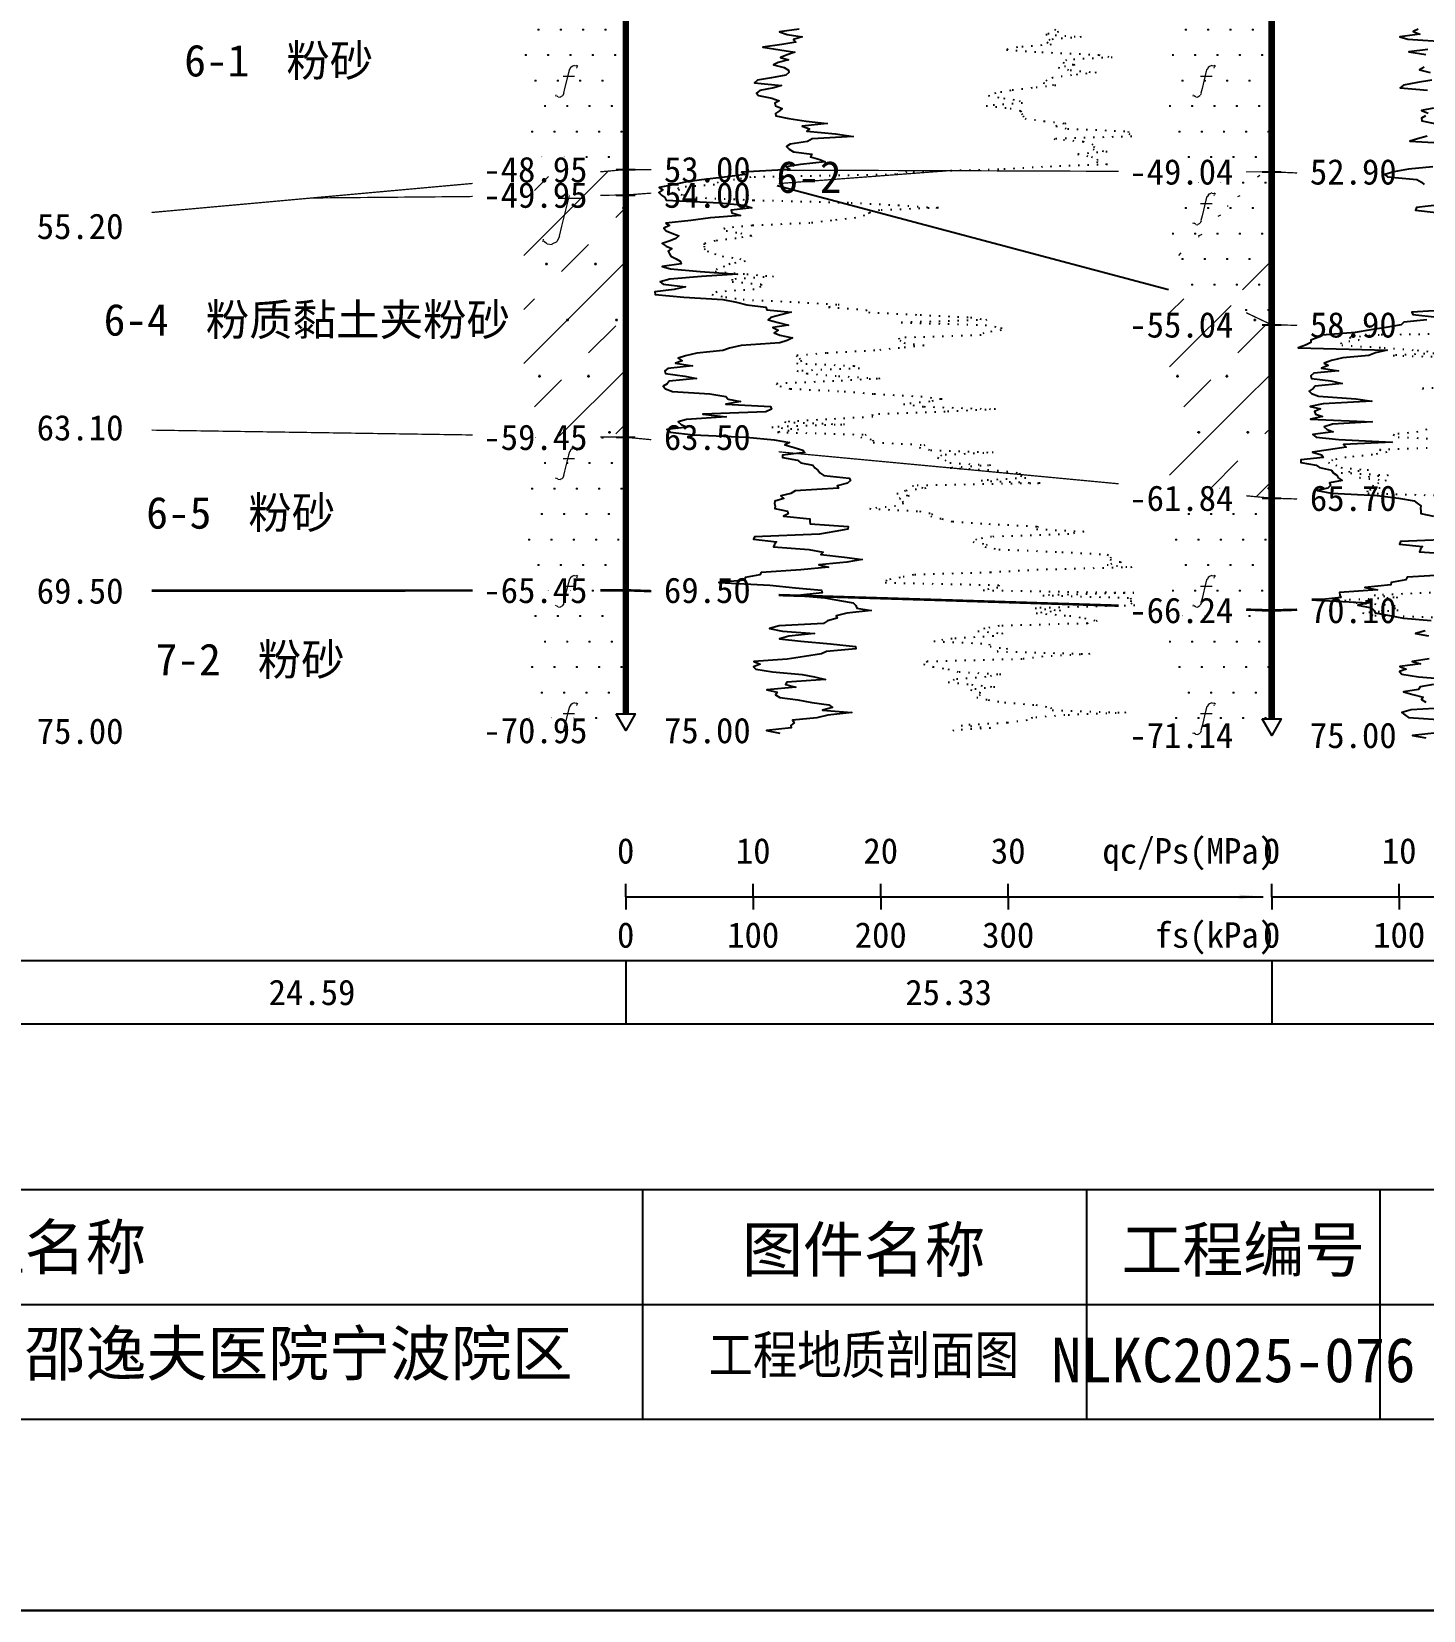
# Model space of a CAD drawing. Extents: x -37 to 3540, y -1485 to 297.
# Drawn here: x 178 to 287.2, y 0 to 123.8 of the extents above; entities that cross this region are included whole.
import ezdxf
from ezdxf.enums import TextEntityAlignment as Align

# ---------------------------------------------------------------- set-up
doc = ezdxf.new("R2010")
doc.units = 0
doc.linetypes.add('DOT', pattern=[6.35, 0, -6.35])
doc.layers.get('0').update_dxf_attribs({"linetype": 'CONTINUOUS'})
for name, color, linetype in [('CURVE', 200, 'CONTINUOUS'), ('FRAME', 7, 'CONTINUOUS'), ('HOLE', 41, 'CONTINUOUS'), ('RULER', 7, 'CONTINUOUS'), ('STRATUM', 241, 'CONTINUOUS')]:
    doc.layers.add(name, color=color, linetype=linetype)
doc.layers.add('HATCH', color=7, linetype='CONTINUOUS', lineweight=13)
doc.styles.add('ST', font='')
doc.styles.get('ST').set_extended_font_data('SimSun')
pattern_1 = [(82.875, (-0.8346, -1.206), (0.0003693, 10.0001764), [0.0893, -80.5337]), (143.13, (-0.7336, -1.2818), (-29.999964, 20.000054), [0.12627, -49.87373]), (172.875, (-0.5564, -1.304), (-70.0002457, 9.9996603), [0.17857, -80.44443]), (206.565, (-0.378, -1.2147), (-9.999705, -9.99969), [0.19954, -22.16046]), (243.435, (-0.2887, -1.0363), (9e-06, -9.999696), [0.19954, -22.16146]), (255.964, (-0.1994, -0.679), (-0.0002, -9.999501), [0.36813, -40.86287]), (255.964, (0.1106, 0.561), (-0.0002, -9.999501), [1.27838, -39.95262]), (255.964, (0.179, 0.835), (-0.0002, -9.999501), [0.28235, -40.94865]), (216.87, (0.3694, 1.0892), (-9.999982, -10.000018), [0.12627, -49.87373]), (243.435, (0.2683, 1.0135), (9e-06, -9.999696), [0.19954, -22.16146]), (206.565, (0.548, 1.1785), (-9.999705, -9.99969), [0.19954, -22.16046]), (172.875, (0.725, 1.1563), (-70.0002457, 9.9996603), [0.17857, -80.44443]), (143.13, (0.826, 1.0806), (-29.999964, 20.000054), [0.12627, -49.87373]), (82.875, (0.815, 0.992), (0.000369, 10.0001764), [0.0893, -80.5337]), (0, (-0.33, 0.34), (0, 10), [0.89286, -9.10714]), (0, (0.025, 0), (1, 2), [0, -1.75]), (0, (0, 0.025), (1, 2), [0, -1.75]), (0, (0, 0), (1, 2), [0, -1.75]), (0, (-0.025, 0), (1, 2), [0, -1.75]), (0, (0, -0.025), (1, 2), [0, -1.75])]
pattern_2 = [(45, (0, 0), (-4.24264, 4.24264), [10, 0]), (45, (1.061, -3.182), (-2.12132, 6.36396), [3, -3])]
pattern_3 = [(82.875, (-1.8361, -2.6533), (0.000812, 22.000388), [0.1964, -177.1742]), (143.13, (-1.614, -2.82), (-65.99992, 44.00012), [0.2778, -109.7222]), (172.875, (-1.224, -2.8687), (-154.00054, 21.999253), [0.3929, -176.9777]), (206.565, (-0.831, -2.672), (-21.99935, -21.9993), [0.439, -48.753]), (243.435, (-0.635, -2.28), (2e-05, -21.99933), [0.439, -48.7552]), (255.964, (-0.4387, -1.494), (-0.00044, -21.9989), [0.8099, -89.8983]), (255.964, (0.2434, 1.2344), (-0.00044, -21.9989), [2.8124, -87.8958]), (255.964, (0.394, 1.837), (-0.00044, -21.9989), [0.6212, -90.087]), (216.87, (0.8126, 2.3963), (-21.99996, -22.00004), [0.2778, -109.7222]), (243.435, (0.59, 2.23), (2e-05, -21.99933), [0.439, -48.7552]), (206.565, (1.205, 2.593), (-21.99935, -21.9993), [0.439, -48.753]), (172.875, (1.595, 2.544), (-154.00054, 21.999253), [0.3929, -176.9777]), (143.13, (1.8173, 2.3772), (-65.99992, 44.00012), [0.2778, -109.7222]), (82.875, (1.793, 2.1823), (0.000812, 22.000388), [0.1964, -177.1742]), (0, (-0.725, 0.748), (0, 22), [1.9643, -20.0357]), (0, (0.055, 0), (2.2, 4.4), [0, -3.85]), (0, (0, 0.055), (2.2, 4.4), [0, -3.85]), (0, (0, 0), (2.2, 4.4), [0, -3.85]), (0, (-0.055, 0), (2.2, 4.4), [0, -3.85]), (0, (0, -0.055), (2.2, 4.4), [0, -3.85])]

# ---------------------------------------------------------------- blocks, each defined once
blk = doc.blocks.new('图签_A3长')
for p, q in [((0, 18), (-380, 18)), ((-222.82, 0), (-222.82, 18)), ((-188, 0), (-188, 18)), ((-165, 0), (-165, 18)), ((-320, 9), (0, 9)), ((-380, 0), (0, 0))]:
    blk.add_line(p, q)
at = {"style": 'ST'}
for s, p in [('工程名称', (-271.3, 13.5)), ('图件名称', (-205.49, 13.3)), ('工程编号', (-175.73, 13.3))]:
    blk.add_text(s, height=3.5, dxfattribs=at).set_placement(p, align=Align.MIDDLE_CENTER)
for tag, p in [('01＿单位名称', (-349.98, 8.36)), ('02＿工程名称', (-271.3, 5.16)), ('04＿工程编号', (-176.51, 4.65)), ('05＿日期', (-35.59, 4.65)), ('06＿图号', (-11.16, 4.91))]:
    blk.add_attdef(tag, text='', height=3.5, dxfattribs=at).set_placement(p, align=Align.MIDDLE_CENTER)
at = {"style": 'ST', "width": 0.85}
blk.add_attdef('03＿图件名称', text='', height=3, dxfattribs=at).set_placement((-205.49, 5.05), align=Align.MIDDLE_CENTER)
blk = doc.blocks.new('Arrow')
for points in [[(-3.984779, 0.348623), (0, 0), (-3.189535, 0)], [(-3.189535, 0), (0, 0), (-3.984779, -0.348623)]]:
    blk.add_solid(points)

msp = doc.modelspace()

# ---------------------------------------------------------------- hatches: boundary and pattern name
at = {"layer": 'HATCH'}
h = msp.add_hatch(dxfattribs=at)
h.set_pattern_fill('FS', color=142, style=0)
h.set_pattern_definition(pattern_1)
h.paths.add_polyline_path([(275.25, 133.24), (267.25, 133.04), (267.25, 112.87), (275.25, 112.84)])
h.paths.add_polyline_path([(243.58, 110), (270.26, 110), (270.26, 114.95), (243.58, 114.95)], flags=9)
h.paths.add_polyline_path([(263.18, 111.35), (272.74, 111.35), (272.74, 114.28), (263.18, 114.28)], flags=9)
h.paths.add_polyline_path([(263.18, 131.75), (272.74, 131.75), (272.74, 134.68), (263.18, 134.68)], flags=9)
h = msp.add_hatch(dxfattribs=at)
h.set_pattern_fill('FS', color=142, style=0)
h.set_pattern_definition(pattern_1)
h.paths.add_polyline_path([(224.59, 132.02), (216.59, 132.14), (216.59, 112.29), (224.59, 113.02)])
h.paths.add_polyline_path([(212.52, 111.53), (222.07, 111.53), (222.07, 114.46), (212.52, 114.46)], flags=9)
h.paths.add_polyline_path([(212.52, 130.53), (222.07, 130.53), (222.07, 133.46), (212.52, 133.46)], flags=9)
h = msp.add_hatch(dxfattribs=at)
h.set_pattern_fill('FZNT', color=32, style=0)
h.set_pattern_definition(pattern_2)
h.paths.add_polyline_path([(224.59, 113.02), (216.59, 112.29), (216.59, 110.94), (224.59, 111.02)])
h.paths.add_polyline_path([(212.52, 109.53), (222.07, 109.53), (222.07, 112.46), (212.52, 112.46)], flags=9)
h.paths.add_polyline_path([(212.52, 111.53), (222.07, 111.53), (222.07, 114.46), (212.52, 114.46)], flags=9)
h = msp.add_hatch(dxfattribs=at)
h.set_pattern_fill('FS', color=142, style=0)
h.set_pattern_definition(pattern_1)
h.paths.add_polyline_path([(275.25, 112.84), (267.25, 112.87), (267.25, 104.65), (275.25, 100.84)])
h.paths.add_polyline_path([(243.58, 110), (270.26, 110), (270.26, 114.95), (243.58, 114.95)], flags=9)
h.paths.add_polyline_path([(263.18, 111.35), (272.74, 111.35), (272.74, 114.28), (263.18, 114.28)], flags=9)
h = msp.add_hatch(dxfattribs=at)
h.set_pattern_fill('SZFT', color=142, scale=2.2, style=0)
h.set_pattern_definition([(45, (0, 0), (-2e-06, 15.39996), [4.3383, -17.4406]), (45, (6.188, 6.223), (-2e-06, 15.39996), [4.3861, -17.3928]), (45, (11.148, 11.181), (-2e-06, 15.39996), [3.98994, -17.78894]), (26.565, (0, 7.7), (15.4, 15.4), [0.2123, -34.22315]), (36.8699, (1.54, 9.24), (15.4, 15.4), [0.43504, -76.56496]), (315, (7.7, 15.347), (15.39996, 3e-06), [0.0727, -21.7062]), (26.565, (7.7, 0), (15.4, 15.4), [0.31845, -34.117]), (26.565, (9.24, 1.54), (15.4, 15.4), [0.2316, -34.2038]), (90, (10.01, 2.31), (-15.4, -1e-06), [0.0633, -15.3367]), (26.565, (10.78, 3.08), (15.4, 15.4), [0.2002, -68.6707]), (36.8699, (12.32, 4.62), (15.4, 15.4), [0.2435, -76.7565]), (45, (13.86, 6.16), (-5e-07, 15.39996), [0.24005, -21.53884]), (315, (15.211, 7.805), (15.39996, 3e-06), [0.0727, -21.7062]), (36.8699, (3.08, 10.78), (15.4, 15.4), [0.2249, -76.7751]), (53.1301, (4.62, 12.32), (30.8, 46.2), [0.29564, -76.70436]), (53.1301, (6.16, 13.86), (30.8, 46.2), [0.27774, -76.72226])])
h.paths.add_polyline_path([(275.25, 112.84), (267.25, 112.87), (267.25, 104.65), (275.25, 100.84)])
h.paths.add_polyline_path([(243.58, 110), (270.26, 110), (270.26, 114.95), (243.58, 114.95)], flags=9)
h.paths.add_polyline_path([(263.18, 111.35), (272.74, 111.35), (272.74, 114.28), (263.18, 114.28)], flags=9)
h = msp.add_hatch(dxfattribs=at)
h.set_pattern_fill('FZNT', color=32, style=0)
h.set_pattern_definition(pattern_2)
h.paths.add_polyline_path([(224.59, 111.02), (216.59, 110.94), (216.59, 92.14), (224.59, 92.02)])
h.paths.add_polyline_path([(212.52, 90.53), (222.07, 90.53), (222.07, 93.46), (212.52, 93.46)], flags=9)
h.paths.add_polyline_path([(212.52, 109.53), (222.07, 109.53), (222.07, 112.46), (212.52, 112.46)], flags=9)
h = msp.add_hatch(dxfattribs=at)
h.set_pattern_fill('FS', color=32, scale=2.2, style=0)
h.set_pattern_definition(pattern_3)
h.paths.add_polyline_path([(224.59, 111.02), (216.59, 110.94), (216.59, 92.14), (224.59, 92.02)])
h.paths.add_polyline_path([(212.52, 90.53), (222.07, 90.53), (222.07, 93.46), (212.52, 93.46)], flags=9)
h.paths.add_polyline_path([(212.52, 109.53), (222.07, 109.53), (222.07, 112.46), (212.52, 112.46)], flags=9)
h = msp.add_hatch(dxfattribs=at)
h.set_pattern_fill('FZNT', color=32, style=0)
h.set_pattern_definition(pattern_2)
h.paths.add_polyline_path([(275.25, 100.84), (267.25, 104.65), (267.25, 87.99), (275.25, 87.24)])
h.paths.add_polyline_path([(263.18, 85.75), (272.74, 85.75), (272.74, 88.68), (263.18, 88.68)], flags=9)
h.paths.add_polyline_path([(263.18, 99.35), (272.74, 99.35), (272.74, 102.28), (263.18, 102.28)], flags=9)
h = msp.add_hatch(dxfattribs=at)
h.set_pattern_fill('FS', color=32, scale=2.2, style=0)
h.set_pattern_definition(pattern_3)
h.paths.add_polyline_path([(275.25, 100.84), (267.25, 104.65), (267.25, 87.99), (275.25, 87.24)])
h.paths.add_polyline_path([(263.18, 85.75), (272.74, 85.75), (272.74, 88.68), (263.18, 88.68)], flags=9)
h.paths.add_polyline_path([(263.18, 99.35), (272.74, 99.35), (272.74, 102.28), (263.18, 102.28)], flags=9)
h = msp.add_hatch(dxfattribs=at)
h.set_pattern_fill('FS', color=142, style=0)
h.set_pattern_definition(pattern_1)
h.paths.add_polyline_path([(224.59, 92.02), (216.59, 92.14), (216.59, 80.01), (224.59, 80.02)])
h.paths.add_polyline_path([(212.52, 78.53), (222.07, 78.53), (222.07, 81.46), (212.52, 81.46)], flags=9)
h.paths.add_polyline_path([(212.52, 90.53), (222.07, 90.53), (222.07, 93.46), (212.52, 93.46)], flags=9)
h = msp.add_hatch(dxfattribs=at)
h.set_pattern_fill('FS', color=142, style=0)
h.set_pattern_definition(pattern_1)
h.paths.add_polyline_path([(275.25, 87.24), (267.25, 87.99), (267.25, 78.69), (275.25, 78.44)])
h.paths.add_polyline_path([(263.18, 76.95), (272.74, 76.95), (272.74, 79.88), (263.18, 79.88)], flags=9)
h.paths.add_polyline_path([(263.18, 85.75), (272.74, 85.75), (272.74, 88.68), (263.18, 88.68)], flags=9)
h = msp.add_hatch(dxfattribs=at)
h.set_pattern_fill('FS', color=142, style=0)
h.set_pattern_definition(pattern_1)
h.paths.add_polyline_path([(224.59, 80.02), (216.59, 80.01), (216.59, 69.02), (224.59, 69.02), (223.84, 70.32), (224.59, 70.32)])
h.paths.add_polyline_path([(212.52, 67.53), (222.07, 67.53), (222.07, 70.46), (212.52, 70.46)], flags=9)
h.paths.add_polyline_path([(212.52, 78.53), (222.07, 78.53), (222.07, 81.46), (212.52, 81.46)], flags=9)
h = msp.add_hatch(dxfattribs=at)
h.set_pattern_fill('FS', color=142, style=0)
h.set_pattern_definition(pattern_1)
h.paths.add_polyline_path([(275.25, 78.44), (267.25, 78.69), (267.25, 68.64), (275.25, 68.64), (274.5, 69.94), (275.25, 69.94)])
h.paths.add_polyline_path([(263.19, 67.15), (272.74, 67.15), (272.74, 70.07), (263.19, 70.07)], flags=9)
h.paths.add_polyline_path([(263.18, 76.95), (272.74, 76.95), (272.74, 79.88), (263.18, 79.88)], flags=9)

# ---------------------------------------------------------------- linework, layer by layer
at = {"layer": 'CURVE', "color": 30, "linetype": 'Continuous'}
for points in [[(238.2, 124.02), (236.64, 123.82), (237.26, 123.62), (238.43, 123.42), (237.76, 123.22), (237.94, 123.02), (236.84, 122.82), (235.34, 122.62), (236.69, 122.42), (237.85, 122.22), (237.24, 122.02), (236.72, 121.82), (237.37, 121.62), (236.55, 121.42), (236.18, 121.22), (237.03, 121.02), (237.37, 120.82), (237.38, 120.62), (237.14, 120.42), (236.02, 120.22), (234.93, 120.02), (234.68, 119.82), (236.8, 119.62), (236.2, 119.42), (235.1, 119.22), (234.85, 119.02), (235, 118.82), (236.04, 118.62), (236.62, 118.42), (236.28, 118.22), (236.33, 118.02), (236.87, 117.82), (236.66, 117.62), (236.33, 117.42), (236.36, 117.22), (237.38, 117.02), (238.75, 116.82), (240.4, 116.62), (238.42, 116.42), (239.01, 116.22), (238.79, 116.02), (241.03, 115.82), (242.43, 115.62), (239.2, 115.42), (238.85, 115.22), (237.48, 115.02), (237.21, 114.82), (237.41, 114.62), (237.76, 114.42), (239.19, 114.22), (239.08, 114.02), (239.82, 113.82), (240.24, 113.62), (238.31, 113.42), (237.18, 113.22), (237.46, 113.02), (233.67, 112.82), (233.97, 112.62), (232.33, 112.42), (230.54, 112.22), (229.24, 112.02), (228.29, 111.82), (227.22, 111.62), (227.49, 111.42), (227.18, 111.22), (227.4, 111.02), (227.65, 110.82), (227.77, 110.62), (231.96, 110.42), (233.88, 110.22), (234.49, 110.02), (232.86, 109.82), (232.92, 109.62), (233.59, 109.42), (231.24, 109.22), (229.7, 109.02), (227.73, 108.82), (228.03, 108.62), (227.57, 108.42), (227.77, 108.22), (228.2, 108.02), (228.75, 107.82), (228.53, 107.62), (228.07, 107.42), (227.44, 107.22), (227.76, 107.02), (228.22, 106.82), (227.93, 106.62), (228.02, 106.42), (228.12, 106.22), (228.54, 106.02), (228.85, 105.82), (228.93, 105.62), (227.44, 105.42), (228.1, 105.22), (230.43, 105.02), (233.35, 104.82), (230.54, 104.62), (228.05, 104.42), (227.29, 104.22), (227.53, 104.02), (229.29, 103.82), (228.39, 103.62), (226.87, 103.42), (226.9, 103.22), (229.14, 103.02), (232.22, 102.82), (233.27, 102.62), (234.08, 102.42), (235.59, 102.22), (235.67, 102.02), (237.57, 101.82), (236.75, 101.62), (235.96, 101.42), (235.75, 101.22), (236.54, 101.02), (237.37, 100.82), (236.14, 100.62), (236.55, 100.42), (236.22, 100.22), (236.67, 100.02), (237.67, 99.82), (237.25, 99.62), (236.67, 99.42), (233.64, 99.22), (232.73, 99.02), (232.2, 98.82), (230.16, 98.62), (229.28, 98.42), (228.71, 98.22), (229.01, 98.02), (228.5, 97.82), (229.82, 97.62), (227.89, 97.42), (227.65, 97.22), (227.71, 97.02), (229.22, 96.82), (230.13, 96.62), (227.99, 96.42), (227.85, 96.22), (227.54, 96.02), (227.71, 95.82), (228.25, 95.62), (231.2, 95.42), (232.45, 95.22), (232.63, 95.02), (233.6, 94.82), (232.43, 94.62), (235.94, 94.42), (236.03, 94.22), (235.57, 94.02), (230.63, 93.82), (232.47, 93.62), (229.36, 93.42), (228.71, 93.22), (228.95, 93.02), (229.42, 92.82), (227.82, 92.62), (228.07, 92.42), (229.87, 92.22), (234.05, 92.02), (236.22, 91.82), (237.43, 91.62), (237.06, 91.42), (237.8, 91.22), (238.49, 91.02), (238.64, 90.82), (236.88, 90.62), (236.89, 90.42), (238.07, 90.22), (238.33, 90.02), (239.27, 89.82), (239.42, 89.62), (239.69, 89.42), (239.81, 89.22), (240.13, 89.02), (242.12, 88.82), (242.21, 88.62), (241.99, 88.42), (241.17, 88.22), (241.28, 88.02), (237.87, 87.82), (237.54, 87.62), (236.76, 87.42), (236.99, 87.22), (236.29, 87.02), (236.25, 86.82), (236.3, 86.62), (236.28, 86.42), (237.28, 86.22), (237.32, 86.02), (236.97, 85.82), (239.03, 85.62), (239.03, 85.42), (239.05, 85.22), (242.03, 85.02), (242.01, 84.82), (241, 84.62), (239.8, 84.42), (234.69, 84.22), (234.62, 84.02), (236.42, 83.82), (236.27, 83.62), (236.19, 83.42), (238.94, 83.22), (240.08, 83.02), (239.9, 82.82), (241.75, 82.62), (243.13, 82.42), (241.93, 82.22), (239.73, 82.02), (240.5, 81.82), (238.32, 81.62), (235.22, 81.42), (235.12, 81.22), (233.96, 81.02), (233.94, 80.82), (231.9, 80.62), (235.89, 80.42), (237.9, 80.22), (239.94, 80.02), (240.01, 79.82), (238.1, 79.62), (240.2, 79.42), (241.35, 79.22), (242.42, 79.02), (242.64, 78.82), (242.72, 78.62), (243.83, 78.42), (241.94, 78.22), (241.1, 78.02), (241.18, 77.82), (240.41, 77.62), (240.09, 77.42), (236.62, 77.22), (235.87, 77.02), (236.89, 76.82), (239.39, 76.62), (237.39, 76.42), (236.64, 76.22), (238.32, 76.02), (240.65, 75.82), (242.62, 75.62), (242.63, 75.42), (240.34, 75.22), (239.95, 75.02), (238.6, 74.82), (237.26, 74.62), (234.63, 74.42), (235.14, 74.22), (234.61, 74.02), (234.8, 73.82), (236.1, 73.62), (238.44, 73.42), (239.39, 73.22), (240.27, 73.02), (237.23, 72.82), (237.11, 72.62), (237.93, 72.42), (235.67, 72.22), (236.47, 72.02), (236.35, 71.82), (236.68, 71.62), (238.1, 71.42), (239.19, 71.22), (240.52, 71.02), (240.8, 70.82), (240.03, 70.62), (242.32, 70.42), (240.44, 70.22), (239.57, 70.02), (237.67, 69.82), (237.79, 69.62), (237.54, 69.42), (237.57, 69.22), (235.63, 69.02), (236.67, 68.82)], [(286.73, 124.04), (286.36, 123.84), (286.86, 123.64), (285.3, 123.44), (285.92, 123.24), (289.09, 123.04)], [(287.5, 122.44), (286, 122.24), (287.35, 122.04)], [(287.21, 121.04), (286.84, 120.84), (287.69, 120.64)], [(287.8, 120.04), (286.68, 119.84), (285.59, 119.64), (285.34, 119.44), (287.46, 119.24)], [(287.94, 117.84), (286.99, 117.64), (287.53, 117.44)], [(287.32, 117.24), (286.99, 117.04), (287.02, 116.84), (288.04, 116.64)], [(287.45, 115.64), (286.69, 115.44), (286.09, 115.24), (289.86, 115.04)], [(287.9, 113.24), (285.97, 113.04), (284.84, 112.84), (284.12, 112.64), (284.33, 112.44), (286.63, 112.24), (286.99, 112.04), (287.2, 111.84)], [(288.43, 110.24), (286.62, 110.04), (286.54, 109.84), (288.15, 109.64)], [(289.74, 102.04), (286.25, 101.84), (286.33, 101.64), (288.23, 101.44)], [(287.41, 101.24), (285.62, 101.04), (285.41, 100.84), (284.2, 100.64), (283.03, 100.44), (281.8, 100.24), (279.21, 100.04), (278.88, 99.84), (278.33, 99.64), (278.33, 99.44), (277.91, 99.24), (277.33, 99.04), (284.3, 98.84), (283.39, 98.64), (282.86, 98.44), (280.82, 98.24), (279.94, 98.04), (279.37, 97.84), (279.67, 97.64), (279.16, 97.44), (280.48, 97.24), (278.55, 97.04), (278.31, 96.84), (278.37, 96.64), (279.88, 96.44), (280.79, 96.24), (278.65, 96.04), (278.51, 95.84), (278.2, 95.64), (278.37, 95.44), (278.91, 95.24), (281.86, 95.04), (283.11, 94.84), (279.29, 94.64), (278.26, 94.44), (279.09, 94.24), (278.6, 94.04), (278.69, 93.84), (279.23, 93.64), (278.29, 93.44), (283.13, 93.24), (280.02, 93.04), (279.37, 92.84), (279.61, 92.64), (280.08, 92.44), (278.48, 92.24), (278.73, 92.04), (280.53, 91.84), (284.71, 91.64), (280.88, 91.44), (281.09, 91.24), (279.72, 91.04), (278.46, 90.84), (279.15, 90.64), (279.3, 90.44), (277.54, 90.24), (277.55, 90.04), (278.73, 89.84), (278.99, 89.64), (279.93, 89.44), (280.08, 89.24), (280.35, 89.04), (280.47, 88.84), (280.79, 88.64), (279.78, 88.44), (279.87, 88.24), (279.65, 88.04), (278.83, 87.84), (279.94, 87.64), (283.53, 87.44), (285.2, 87.24), (286.42, 87.04), (286.65, 86.84), (286.95, 86.64), (286.91, 86.44), (286.96, 86.24), (286.94, 86.04), (287.94, 85.84)], [(290.46, 84.04), (285.35, 83.84), (285.28, 83.64), (287.08, 83.44), (286.93, 83.24), (286.85, 83.04), (289.6, 82.84)], [(288.98, 81.24), (285.88, 81.04), (285.78, 80.84), (284.62, 80.64), (284.6, 80.44), (282.56, 80.24), (283.55, 80.04), (280.56, 79.84), (280.6, 79.64), (280.67, 79.44), (278.76, 79.24), (282.86, 79.04), (282.01, 78.84), (283.08, 78.64), (283.3, 78.44), (283.38, 78.24), (284.49, 78.04), (285.6, 77.84), (287.76, 77.64)], [(287.28, 76.84), (286.53, 76.64), (287.55, 76.44)], [(287.61, 74.64), (286.26, 74.44), (286.92, 74.24), (285.29, 74.04), (285.8, 73.84), (285.27, 73.64), (285.46, 73.44), (286.76, 73.24), (289.1, 73.04)], [(287.93, 72.64), (286.89, 72.44), (286.77, 72.24), (285.59, 72.04), (286.33, 71.84), (287.13, 71.64), (287.01, 71.44), (287.34, 71.24)], [(289.85, 70.84), (286.18, 70.64), (285.46, 70.44), (285.69, 70.24), (285.98, 70.04), (289.1, 69.84)], [(288.23, 68.84), (286.29, 68.64), (287.33, 68.44)]]:
    msp.add_lwpolyline(points, dxfattribs=at)
at = {"layer": 'CURVE', "color": 100, "linetype": 'DOT', "ltscale": 0.1}
for points in [[(258.22, 124.02), (258.52, 123.82), (257.55, 123.62), (260.3, 123.42), (257.85, 123.22), (257.63, 123.02), (257.96, 122.82), (255.31, 122.62), (254.46, 122.42), (257.22, 122.22), (261.67, 122.02), (262.75, 121.82), (259.15, 121.62), (258.88, 121.42), (259.82, 121.22), (258.51, 121.02), (259.45, 120.82), (261.49, 120.62), (259.56, 120.42), (258.09, 120.22), (257.62, 120.02), (257.33, 119.82), (258.33, 119.62), (256.47, 119.42), (254.8, 119.22), (253.62, 119.02), (253.02, 118.82), (254.22, 118.62), (255.45, 118.42), (255.71, 118.22), (252.86, 118.02), (254.73, 117.82), (255.56, 117.62), (255.66, 117.42), (255.75, 117.22), (255.91, 117.02), (257.4, 116.82), (259.11, 116.62), (258.33, 116.42), (259.23, 116.22), (264, 116.02), (264.04, 115.82), (264.29, 115.62), (258.18, 115.42), (260.46, 115.22), (261.15, 115.02), (261.34, 114.82), (261.24, 114.62), (262.35, 114.42), (260.02, 114.22), (261.11, 114.02), (261.61, 113.82), (261.51, 113.62), (262.38, 113.42), (257.29, 113.22), (253.84, 113.02), (246.65, 112.82), (245.78, 112.62), (234.41, 112.42), (233.13, 112.22), (231.85, 112.02), (231.55, 111.82), (228.67, 111.62), (228.81, 111.42), (228.2, 111.22), (229.11, 111.02), (230.1, 110.82), (234.62, 110.62), (242.26, 110.42), (245.97, 110.22), (249.12, 110.02), (244.49, 109.82), (243.69, 109.62), (243.32, 109.42), (242.6, 109.22), (240.72, 109.02), (239.04, 108.82), (234.51, 108.62), (232.29, 108.42), (232.47, 108.22), (233.61, 108.02), (234.49, 107.82), (233.25, 107.62), (231.6, 107.42), (230.74, 107.22), (230.74, 107.02), (230.73, 106.82), (230.99, 106.62), (231.56, 106.42), (232.16, 106.22), (233.53, 106.02), (233.95, 105.82), (232.78, 105.62), (232.33, 105.42), (231.76, 105.22), (231.61, 105.02), (234.1, 104.82), (236.19, 104.62), (232.95, 104.42), (232.94, 104.22), (235.22, 104.02), (235.18, 103.82), (234.66, 103.62), (231.76, 103.42), (231.34, 103.22), (232.42, 103.02), (233.79, 102.82), (238.12, 102.62), (241.34, 102.42), (240.49, 102.22), (243.44, 102.02), (243.63, 101.82), (247.68, 101.62), (251.63, 101.42), (252.92, 101.22), (246.19, 101.02), (252.78, 100.82), (254.03, 100.62), (254.03, 100.42), (252.68, 100.22), (252.46, 100.02), (246.02, 99.82), (246.08, 99.62), (246.4, 99.42), (248, 99.22), (246.07, 99.02), (244.13, 98.82), (240.32, 98.62), (237.95, 98.42), (238.22, 98.22), (238.39, 98.02), (237.99, 97.82), (242.48, 97.62), (242.92, 97.42), (238.02, 97.22), (238.81, 97.02), (241.29, 96.82), (244.52, 96.62), (240.92, 96.42), (236.38, 96.22), (236.68, 96.02), (237.52, 95.82), (241.73, 95.62), (244.07, 95.42), (247.73, 95.22), (249.41, 95.02), (248.43, 94.82), (246.38, 94.62), (247.97, 94.42), (253.59, 94.22), (249.65, 94.02), (243.92, 93.82), (243.98, 93.62), (240.37, 93.42), (237.04, 93.22), (241.76, 93.02), (236.05, 92.82), (238.13, 92.62), (236.5, 92.42), (243.45, 92.22), (243.02, 92.02), (243.97, 91.82), (244, 91.62), (248.05, 91.42), (247.61, 91.22), (248.49, 91.02), (253.42, 90.82), (249.36, 90.62), (249.04, 90.42), (249.61, 90.22), (250.02, 90.02), (253.19, 89.82), (250.04, 89.62), (253.72, 89.42), (255.47, 89.22), (255.56, 89.02), (255.97, 88.82), (252.47, 88.62), (257.09, 88.42), (247.07, 88.22), (248.13, 88.02), (246.54, 87.82), (245.86, 87.62), (246.82, 87.42), (246.06, 87.22), (246.31, 87.02), (246.37, 86.82), (245.76, 86.62), (243.71, 86.42), (247.64, 86.22), (248.66, 86.02), (248.51, 85.82), (249.39, 85.62), (250.22, 85.42), (253.06, 85.22), (256.94, 85.02), (256.8, 84.82), (260.52, 84.62), (259.35, 84.42), (253.29, 84.22), (252.11, 84.02), (251.83, 83.82), (252.94, 83.62), (252.75, 83.42), (253.86, 83.22), (258.79, 83.02), (262.36, 82.82), (262.64, 82.62), (262.56, 82.42), (263.45, 82.22), (262.34, 82.02), (264.28, 81.82), (256.94, 81.62), (253.21, 81.42), (247.16, 81.22), (246.11, 81.02), (245.06, 80.82), (244.94, 80.62), (253.85, 80.42), (253.78, 80.22), (252.63, 80.02), (264.45, 79.82), (257.31, 79.62), (264.19, 79.42), (264.2, 79.22), (264.21, 79.02), (264.51, 78.82), (256.71, 78.62), (258.69, 78.42), (256.78, 78.22), (259.4, 78.02), (260.57, 77.82), (261.57, 77.62), (260.8, 77.42), (253.88, 77.22), (252.75, 77.02), (252.21, 76.82), (254.17, 76.62), (253.43, 76.42), (250.2, 76.22), (248.75, 76.02), (253.1, 75.82), (253.16, 75.62), (254.52, 75.42), (253.71, 75.22), (260.98, 75.02), (257.31, 74.82), (255.67, 74.62), (248.24, 74.42), (247.95, 74.22), (248.69, 74.02), (249.86, 73.82), (250.73, 73.62), (254.01, 73.42), (252.84, 73.22), (250.35, 73.02), (249.89, 72.82), (251.71, 72.62), (253.54, 72.42), (251.64, 72.22), (252.35, 72.02), (252.39, 71.82), (252.12, 71.62), (253.02, 71.42), (254.3, 71.22), (256.76, 71.02), (257.92, 70.82), (258.04, 70.62), (263.8, 70.42), (259.04, 70.22), (256.49, 70.02), (256.08, 69.82), (254.53, 69.62), (250.9, 69.42), (253.2, 69.22), (250.33, 69.02), (249.71, 68.82)], [(295.69, 100.24), (283.69, 100.04), (281.34, 99.84), (282.12, 99.64), (280.68, 99.44), (280.74, 99.24), (284.06, 99.04), (286.66, 98.84), (288.73, 98.64), (284.79, 98.44), (290.98, 98.24)], [(291.58, 96.04), (287.04, 95.84), (287.34, 95.64)], [(287.42, 92.64), (286.71, 92.44), (284.79, 92.24), (285.16, 92.04), (289.11, 91.84)], [(289.66, 91.24), (283.71, 91.04), (284.27, 90.84), (283.15, 90.64), (281.08, 90.44), (280.02, 90.24), (279.7, 90.04), (280.27, 89.84), (280.68, 89.64), (282.85, 89.44), (280.7, 89.24), (284.38, 89.04), (282.13, 88.84), (284.22, 88.64), (283.63, 88.44), (283.13, 88.24), (283.75, 88.04), (282.73, 87.84), (282.79, 87.64), (288.8, 87.44)], [(288.44, 79.84), (283.29, 79.64), (285.11, 79.44), (280.97, 79.24), (281.85, 79.04), (284.86, 78.84), (284.87, 78.64), (285.17, 78.44), (282.37, 78.24), (283.35, 78.04), (290.44, 77.84)]]:
    msp.add_lwpolyline(points, dxfattribs=at)
at = {"layer": 'FRAME', "linetype": 'Continuous'}
msp.add_line((-17.39, 15), (400, 15), dxfattribs=at)
at = {"layer": 'FRAME', "color": 245, "linetype": 'Continuous'}
for p, q in [((-37.39, 0), (468.75, 0)), ((602.01, 0), (-37.39, 0))]:
    msp.add_line(p, q, dxfattribs=at)
at = {"layer": 'HOLE', "linetype": 'Continuous', "const_width": 0.5}
for points in [[(224.59, 219.02), (224.59, 70.32)], [(275.25, 218.64), (275.25, 69.94)]]:
    msp.add_lwpolyline(points, dxfattribs=at)
at = {"layer": 'HOLE', "linetype": 'Continuous'}
for points in [[(223.84, 113.02), (225.34, 113.02)], [(274.5, 112.84), (276, 112.84)], [(223.84, 111.02), (225.34, 111.02)], [(274.5, 100.84), (276, 100.84)], [(223.84, 92.02), (225.34, 92.02)], [(274.5, 87.24), (276, 87.24)], [(223.84, 80.02), (225.34, 80.02)], [(274.5, 78.44), (276, 78.44)]]:
    msp.add_lwpolyline(points, dxfattribs=at)
for points in [[(223.84, 70.32), (225.34, 70.32), (224.59, 69.02)], [(274.5, 69.94), (276, 69.94), (275.25, 68.64)]]:
    msp.add_lwpolyline(points, close=True, dxfattribs=at)
at = {"layer": 'RULER', "linetype": 'Continuous'}
for points in [[(224.59, 55.98), (224.59, 56.98)], [(234.59, 55.98), (234.59, 56.98)], [(244.59, 55.98), (244.59, 56.98)], [(254.59, 55.98), (254.59, 56.98)], [(275.25, 55.98), (275.25, 56.98)], [(285.25, 55.98), (285.25, 56.98)], [(224.59, 55.98), (274.59, 55.98)], [(224.59, 55.98), (224.59, 54.98)], [(234.59, 55.98), (234.59, 54.98)], [(244.59, 55.98), (244.59, 54.98)], [(254.59, 55.98), (254.59, 54.98)], [(275.25, 55.98), (315.25, 55.98)], [(275.25, 55.98), (275.25, 54.98)], [(285.25, 55.98), (285.25, 54.98)], [(175.4, 50.98), (224.59, 50.98), (224.59, 45.98), (175.4, 45.98)], [(224.59, 50.98), (275.25, 50.98), (275.25, 45.98), (224.59, 45.98)], [(275.25, 50.98), (333.11, 50.98), (333.11, 45.98), (275.25, 45.98)]]:
    msp.add_lwpolyline(points, dxfattribs=at)
at = {"layer": 'STRATUM', "linetype": 'Continuous'}
for points, const_width in [([(222.59, 112.84), (224.59, 113.02), (226.59, 113.01)], 0.1), ([(236.59, 112.97), (249.92, 112.93), (263.25, 112.88)], 0.1), ([(236.59, 111.92), (237.25, 111.97), (249.92, 112.93)], 0.1), ([(273.25, 112.84), (275.25, 112.84), (277.25, 112.75)], 0.1), ([(187.4, 109.65), (199.99, 110.79), (212.59, 111.93)], 0.1), ([(199.99, 110.79), (212.29, 110.9), (212.59, 110.91)], 0.1), ([(222.59, 111), (224.59, 111.02), (226.59, 111.17)], 0.1), ([(273.25, 101.79), (275.25, 100.84), (277.25, 100.8)], 0.1), ([(187.4, 92.58), (199.99, 92.39), (212.59, 92.2)], 0.1), ([(222.59, 92.05), (224.59, 92.02), (226.59, 91.83)], 0.1), ([(236.59, 90.88), (249.92, 89.63), (263.25, 88.37)], 0.1), ([(273.25, 87.43), (275.25, 87.24), (277.25, 87.18)], 0.1), ([(187.4, 79.98), (199.99, 79.99), (212.59, 80)], 0.2), ([(222.59, 80.01), (224.59, 80.02), (226.59, 79.95)], 0.2), ([(236.59, 79.64), (249.92, 79.23), (263.25, 78.81)], 0.2), ([(273.25, 78.5), (275.25, 78.44), (277.25, 78.49)], 0.2)]:
    msp.add_lwpolyline(points, dxfattribs=dict(at, const_width=const_width))
at = {"layer": 'STRATUM'}
msp.add_lwpolyline([(267.16, 103.58), (236.47, 111.75)], dxfattribs=at)

# ---------------------------------------------------------------- block references
at = {"layer": 'FRAME'}
ref = msp.add_blockref('图签_A3长', (448.75, 15), dxfattribs=at)
ref.add_attrib('02＿工程名称', '浙江大学医学院附属邵逸夫医院宁波院区', dxfattribs={"layer": '0', "height": 3.5, "style": 'ST'}).set_placement((177.45, 20.16), align=Align.MIDDLE_CENTER)
ref.add_attrib('03＿图件名称', '工程地质剖面图', dxfattribs={"layer": '0', "height": 3, "style": 'ST', "width": 0.85}).set_placement((243.26, 20.05), align=Align.MIDDLE_CENTER)
ref.add_attrib('04＿工程编号', 'NLKC2025-076', dxfattribs={"layer": '0', "height": 3.5, "style": 'ST'}).set_placement((272.24, 19.65), align=Align.MIDDLE_CENTER)
at = {"layer": 'RULER', "xscale": 0.5, "yscale": 0.5, "zscale": 0.5}
msp.add_blockref('Arrow', (274.59, 55.98), dxfattribs=at)

# ---------------------------------------------------------------- texts
at = {"layer": 'HOLE', "style": 'ST'}
for s, p in [('-48.95', (221.59, 113.02)), ('-49.04', (272.25, 112.84)), ('-49.95', (221.59, 111.02)), ('-55.04', (272.25, 100.84)), ('-59.45', (221.59, 92.02)), ('-61.84', (272.25, 87.24)), ('-65.45', (221.59, 80.02)), ('-66.24', (272.25, 78.44)), ('-70.95', (221.59, 69.02)), ('-71.14', (272.25, 68.64))]:
    msp.add_text(s, height=2, dxfattribs=at).set_placement(p, align=Align.MIDDLE_RIGHT)
for s, p in [('53.00', (227.59, 113.02)), ('52.90', (278.25, 112.84)), ('54.00', (227.59, 111.02)), ('55.20', (178.4, 108.57)), ('58.90', (278.25, 100.84)), ('63.10', (178.4, 92.77)), ('63.50', (227.59, 92.02)), ('65.70', (278.25, 87.24)), ('69.50', (178.4, 79.97)), ('69.50', (227.59, 80.02)), ('70.10', (278.25, 78.44)), ('75.00', (178.4, 68.97)), ('75.00', (227.59, 69.02)), ('75.00', (278.25, 68.64))]:
    msp.add_text(s, height=2, dxfattribs=at).set_placement(p, align=Align.MIDDLE_LEFT)
at = {"layer": 'RULER', "style": 'ST'}
msp.add_text('qc/Ps(MPa)', height=2, dxfattribs=at).set_placement((275.59, 57.98), align=Align.BOTTOM_RIGHT)
for s, p in [('0', (224.59, 57.98)), ('10', (234.59, 57.98)), ('20', (244.59, 57.98)), ('30', (254.59, 57.98)), ('0', (275.25, 57.98)), ('10', (285.25, 57.98))]:
    msp.add_text(s, height=2, dxfattribs=at).set_placement(p, align=Align.BOTTOM_CENTER)
for s, p in [('0', (224.59, 53.98)), ('100', (234.59, 53.98)), ('200', (244.59, 53.98)), ('300', (254.59, 53.98)), ('0', (275.25, 53.98)), ('100', (285.25, 53.98))]:
    msp.add_text(s, height=2, dxfattribs=at).set_placement(p, align=Align.TOP_CENTER)
msp.add_text('fs(kPa)', height=2, dxfattribs=at).set_placement((275.59, 53.98), align=Align.TOP_RIGHT)
for s, p in [('24.59', (199.99, 48.48)), ('25.33', (249.92, 48.48))]:
    msp.add_text(s, height=2, dxfattribs=at).set_placement(p, align=Align.MIDDLE_CENTER)
at = {"layer": 'STRATUM', "style": 'ST'}
for s, p in [('6-1', (189.97, 121.57)), ('粉砂', (197.97, 121.57)), ('6-2', (236.41, 112.44)), ('粉质黏土夹粉砂', (191.65, 101.24)), ('6-4', (183.65, 101.24)), ('6-5', (186.99, 86.1)), ('粉砂', (194.99, 86.1)), ('7-2', (187.73, 74.59)), ('粉砂', (195.73, 74.59))]:
    msp.add_text(s, height=2.5, dxfattribs=at).set_placement(p, align=Align.MIDDLE_LEFT)

doc.saveas('drawing.dxf')
